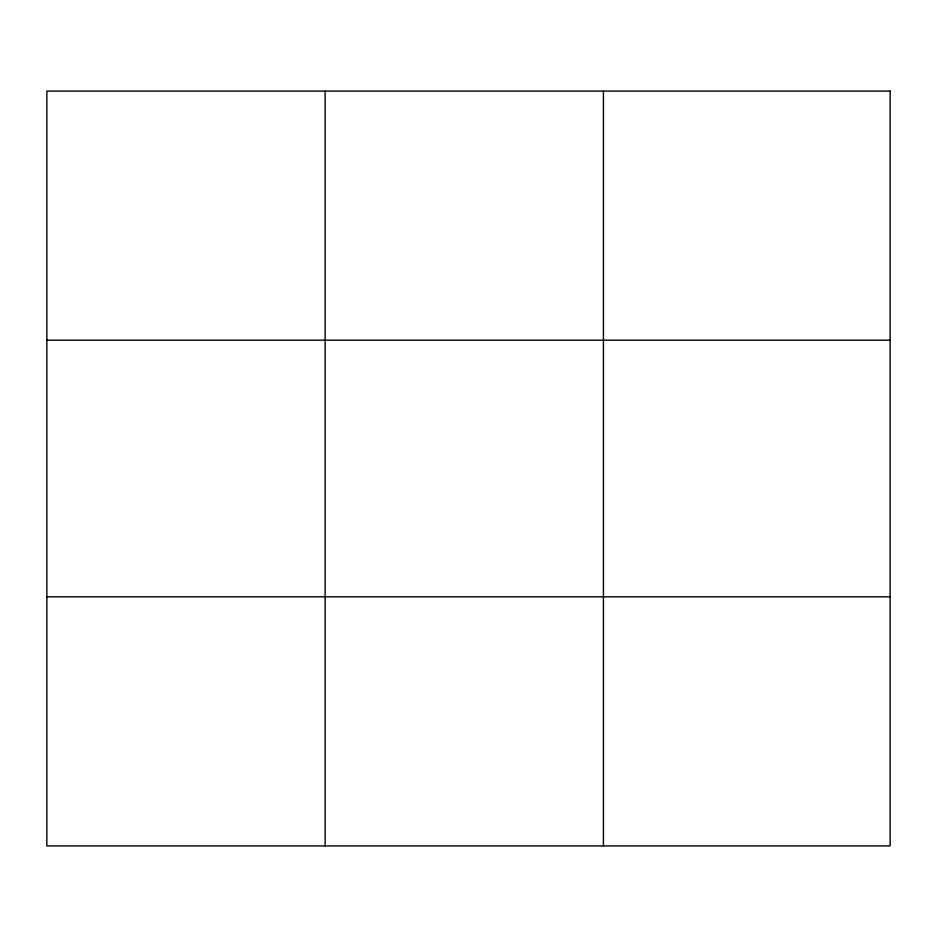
<?xml version="1.0" encoding="UTF-8"?>
<svg xmlns="http://www.w3.org/2000/svg" width="937" height="937" viewBox="0 0 937 937"><rect width="100%" height="100%" fill="white"/><g stroke="black" fill="none" stroke-linecap="round" stroke-linejoin="round"><path stroke-width="1.41" d="M325.139 91.1L325.139 845.9M603.428 91.1L603.428 845.9M46.85 340.19L890.15 340.19M46.85 596.81L890.15 596.81M890.15 91.1L890.15 845.9L46.85 845.9L46.85 91.1L890.15 91.1"/></g></svg>
